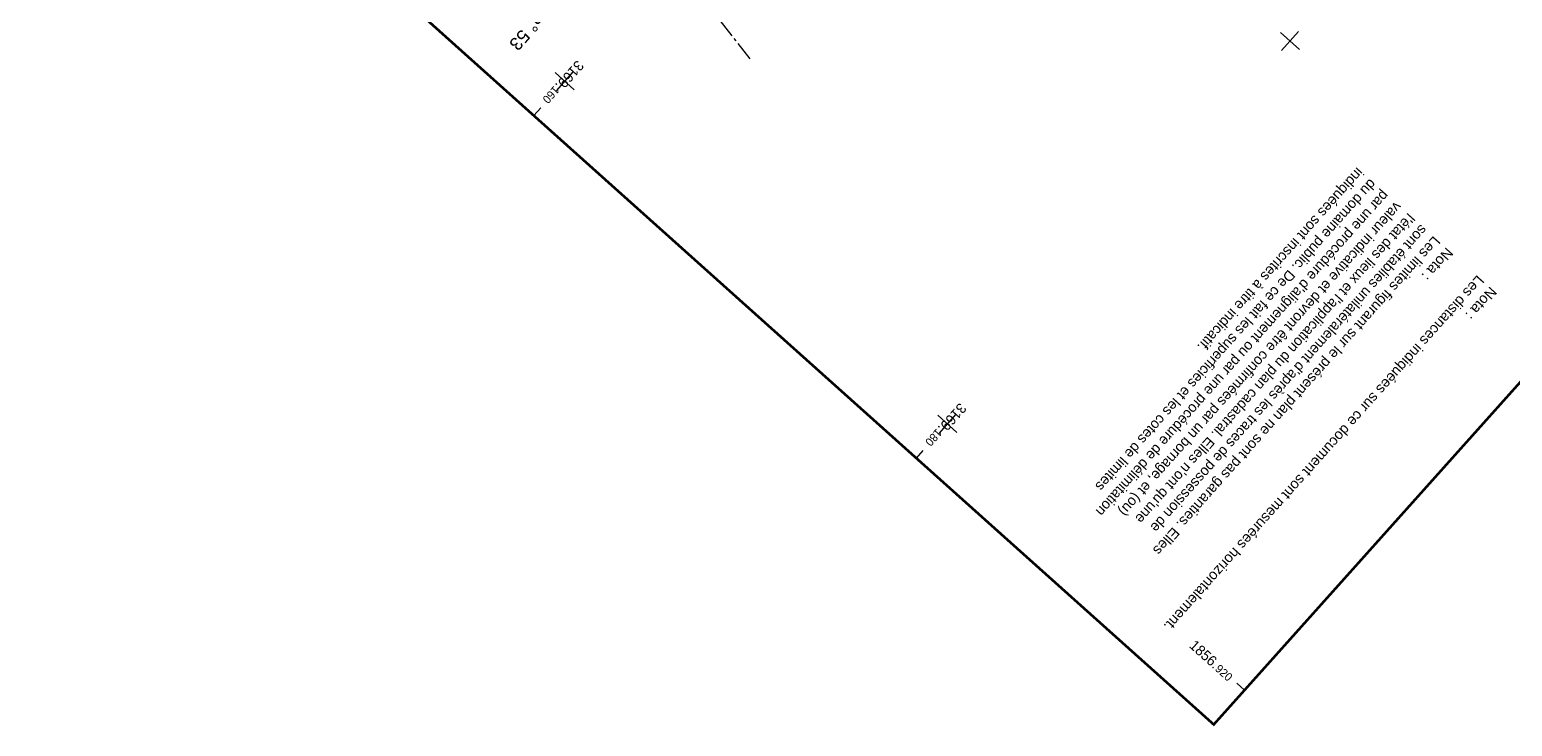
# Model space of a CAD drawing. Header units: metres. Extents: x -2858 to 512, y -1995 to 1252.
# Drawn here: x -2142.3 to -2084.6, y -1657.9 to -1630.8 of the extents above; entities that cross this region are included whole.
import ezdxf

# ---------------------------------------------------------------- set-up
doc = ezdxf.new("R2010")
doc.units = ezdxf.units.M
doc.linetypes.add('AXES2', pattern=[28.575, 19.05, -3.175, 3.175, -3.175])
for name, color, linetype in [('Carroyage(2)', 7, 'Continuous'), ('Carroyage(2)_Croix', 7, 'Continuous'), ('Carroyage(2)_Textes', 7, 'Continuous'), ('Limites', 1, 'AXES2'), ('Mise en Page', 7, 'Continuous'), ('Textes', 7, 'Continuous')]:
    doc.layers.add(name, color=color, linetype=linetype)
doc.styles.get("Standard").update_dxf_attribs({"font": 'arial.ttf'})

msp = doc.modelspace()

# ---------------------------------------------------------------- linework, layer by layer
at = {"layer": 'Carroyage(2)'}
for p, q in [((-2122.66, -1634.133), (-2122.393, -1633.835)), ((-2107.76, -1647.474), (-2107.493, -1647.176)), ((-2094.981, -1656.496), (-2095.279, -1656.229))]:
    msp.add_line(p, q, dxfattribs=at)
at = {"layer": 'Carroyage(2)', "const_width": 0.1}
msp.add_lwpolyline([(-2176.72, -1585.733), (-2096.183, -1657.839), (-1938.363, -1481.564), (-2062.783, -1370.17), (-2192.921, -1515.526)], dxfattribs=at)
at = {"layer": 'Carroyage(2)_Croix'}
for p, q in [((-2093.59, -1630.897), (-2092.845, -1631.564)), ((-2092.884, -1630.858), (-2093.551, -1631.603)), ((-2121.831, -1632.457), (-2121.086, -1633.124)), ((-2121.125, -1632.418), (-2121.792, -1633.163)), ((-2106.93, -1645.798), (-2106.185, -1646.465)), ((-2106.224, -1645.759), (-2106.891, -1646.504))]:
    msp.add_line(p, q, dxfattribs=at)
at = {"layer": 'Limites', "ltscale": 0.04, "flags": 128}
msp.add_lwpolyline([(-2114.235, -1631.927), (-2120.666, -1623.686), (-2129.026, -1630.21)], dxfattribs=at)

# ---------------------------------------------------------------- texts
at = {"layer": 'Carroyage(2)_Textes', "width": 0.95}
for s, height, rotation, p in [('3169.', 0.4, 228.16176, (-2120.973, -1631.949)), ('160', 0.32, 228.16176, (-2121.873, -1632.954)), ('3169.', 0.4, 228.16176, (-2106.073, -1645.289)), ('180', 0.32, 228.16176, (-2106.972, -1646.294)), ('1856.', 0.4, 318.16176, (-2097.165, -1654.809)), ('920', 0.32, 318.16176, (-2096.16, -1655.709))]:
    msp.add_text(s, height=height, rotation=rotation, dxfattribs=at).set_placement(p)
at = {"layer": 'Mise en Page', "char_height": 0.4, "attachment_point": 1, "rotation": 228.16176}
for s, insert, width in [("{\\C52;\\c48344;Nota :\\PLes limites figurant sur le présent plan ne sont pas garanties. Elles sont \\W0.98;établies unilatéralement d'après les traces de possession de l'état des lieux et l'application du plan cadastral. Elles n'ont qu'une valeur indicative et devront être confirmées par un bornage, et (ou) par une procédure d'alignement ou par une procédure de délimitation du domaine public. De ce fait les superficies et les cotes de limites indiquées sont inscrites à titre indicatif.\\C242;\\c2559163;\\P\\H1.2x;\\W0.95;\\C256; }", (-2086.826, -1639.502), 17.01482), ('Nota :\\PLes distances indiquées sur ce document sont mesurées horizontalement{\\W0.98;.\\P\\H1.2x;\\W0.95; }', (-2085.123, -1641.027), 37.33393)]:
    msp.add_mtext(s, dxfattribs=dict(at, insert=insert, width=width))
at = {"layer": 'Textes', "insert": (-2119.519, -1627.448), "char_height": 0.5, "attachment_point": 1, "rotation": 228.16176}
msp.add_mtext_dynamic_manual_height_columns('\\pi0.43236;Parcelle AI n° 53', width=5.61128, gutter_width=2, heights=[0], dxfattribs=at)

doc.saveas('drawing.dxf')
